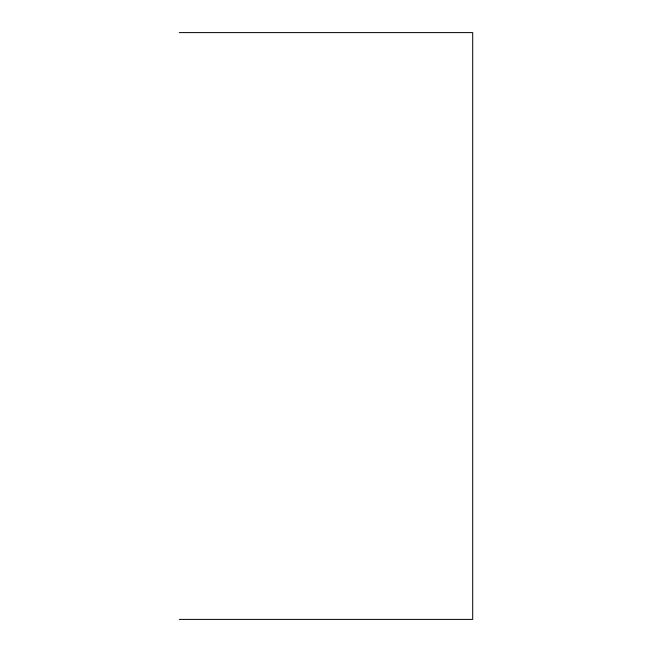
<?xml version="1.0" encoding="UTF-8"?>
<svg xmlns="http://www.w3.org/2000/svg" width="652" height="652" viewBox="0 0 652 652"><rect width="100%" height="100%" fill="white"/><g stroke="black" fill="none" stroke-linecap="round" stroke-linejoin="round"><path stroke-width="0.98" d="M179.3 32.6L472.7 32.6L472.7 619.4L179.3 619.4"/></g></svg>
